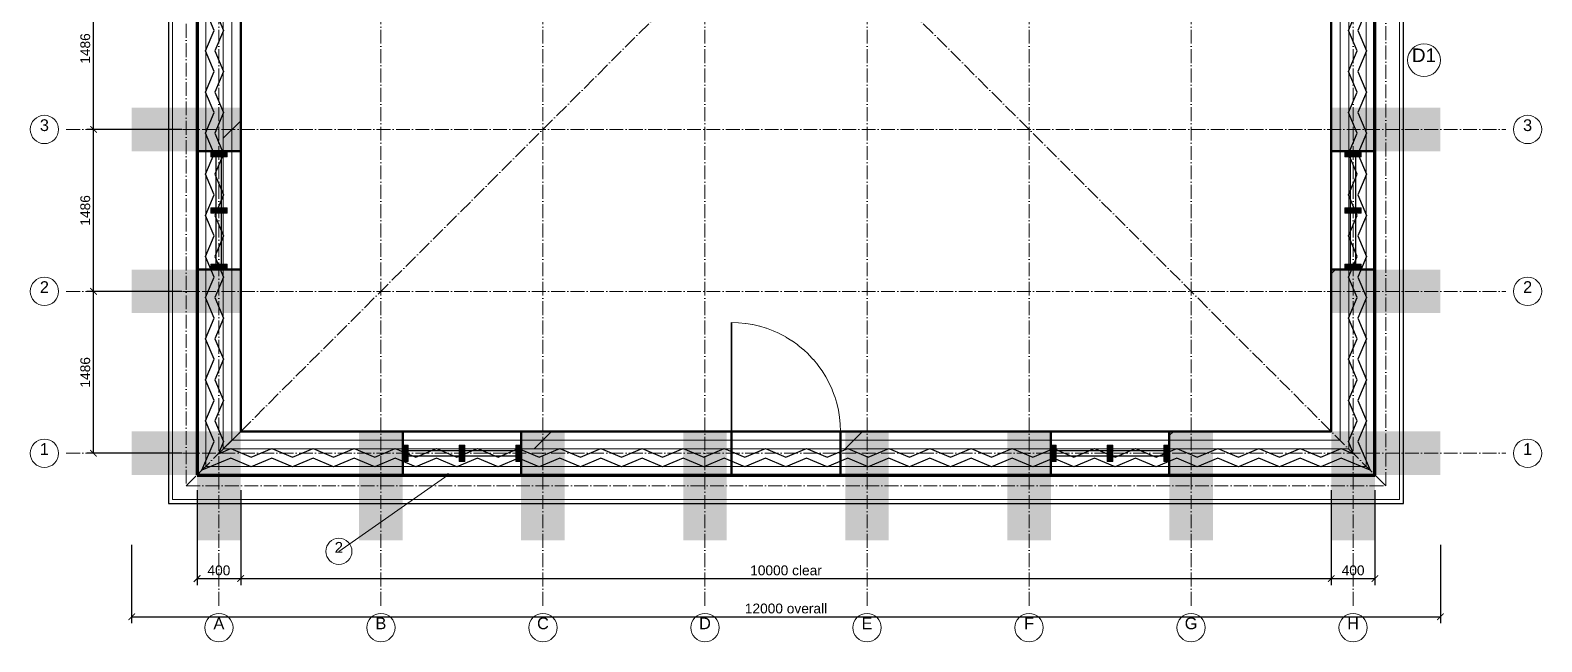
# Model space of a CAD drawing. Header units: millimetres. Extents: x 0 to 157867, y -2 to 14466.
# Drawn here: x 0 to 13860, y 0 to 5612 of the extents above; entities that cross this region are included whole.
import ezdxf
from ezdxf.enums import TextEntityAlignment as Align

# ---------------------------------------------------------------- set-up
doc = ezdxf.new("R2010")
doc.units = ezdxf.units.MM
doc.linetypes.add('DASHDOT', pattern=[3.556, 2.54, -0.508, 0, -0.508])
doc.linetypes.add('DASHED', pattern=[1.524, 1.27, -0.254])
for name, color, linetype, lineweight in [('ANNOTATION', 4, 'CONTINUOUS', 18), ('BACKGROUND', 9, 'CONTINUOUS', 13), ('BUTTRESS-SOLID', 7, 'CONTINUOUS', 25), ('DIMS', 3, 'CONTINUOUS', 18), ('HATCH-PRINTED', 7, 'CONTINUOUS', 9), ('HIDDEN-AXIS', 8, 'DASHED', 18), ('LINES', 7, 'CONTINUOUS', 25), ('OUTLINE-CUT', 7, 'CONTINUOUS', 50), ('OUTLINE-FINE', 7, 'CONTINUOUS', 25), ('PRINTED-BEAD', 7, 'CONTINUOUS', 25)]:
    doc.layers.add(name, color=color, linetype=linetype, lineweight=lineweight)
doc.styles.get("Standard").update_dxf_attribs({"font": 'arial.ttf'})
doc.dimstyles.new('PYR-1-50', dxfattribs={"dimscale": 50, "dimtxt": 1.8, "dimasz": 1.2, "dimexe": 1.2, "dimexo": 0.8, "dimgap": 0.6, "dimtad": 1, "dimdec": 0, "dimtxsty": 'Standard', "dimblk": 'ARCHTICK', "dimcen": 2.5, "dimclrd": 3, "dimclre": 3, "dimclrt": 7, "dimazin": 3, "dimtfac": 1, "dimtmove": 0, "dimatfit": 3})
pattern_1 = [(45, (0, 0), (-1425.35, 1425.35), [])]

# ---------------------------------------------------------------- blocks, each defined once
blk = doc.blocks.new('_ARCHTICK')
at = {"color": 0, "linetype": 'BYBLOCK', "const_width": 0.15}
blk.add_lwpolyline([(-0.5, -0.5), (0.5, 0.5)], dxfattribs=at)

msp = doc.modelspace()

# ---------------------------------------------------------------- hatches: boundary and pattern name
at = {"layer": 'ANNOTATION', "ltscale": 50}
h = msp.add_hatch(color=7, dxfattribs=at)
h.dxf.hatch_style = 1
edge = h.paths.add_edge_path()
edge.add_arc((3830, 1530), 17.5, 0, 360)
at = {"layer": 'BUTTRESS-SOLID', "ltscale": 50}
h = msp.add_hatch(color=7, dxfattribs=at)
h.dxf.hatch_style = 1
h.paths.add_polyline_path([(1525, 4501.4), (930, 4501.4), (930, 4901.4), (1930, 4901.4), (1930, 4501.4)])
h = msp.add_hatch(color=7, dxfattribs=at)
h.dxf.hatch_style = 1
h.paths.add_polyline_path([(12930, 4501.4), (12335, 4501.4), (11930, 4501.4), (11930, 4901.4), (12930, 4901.4)])
h = msp.add_hatch(color=7, dxfattribs=at)
h.dxf.hatch_style = 1
h.paths.add_polyline_path([(1655, 4501.4), (1805, 4501.4), (1805, 4451.4), (1655, 4451.4)])
h = msp.add_hatch(color=7, dxfattribs=at)
h.dxf.hatch_style = 1
h.paths.add_polyline_path([(12055, 4501.4), (12205, 4501.4), (12205, 4451.4), (12055, 4451.4)])
h = msp.add_hatch(color=7, dxfattribs=at)
h.dxf.hatch_style = 1
h.paths.add_polyline_path([(1655, 3983.6), (1805, 3983.6), (1805, 3933.6), (1655, 3933.6)])
h = msp.add_hatch(color=7, dxfattribs=at)
h.dxf.hatch_style = 1
h.paths.add_polyline_path([(12055, 3983.6), (12205, 3983.6), (12205, 3933.6), (12055, 3933.6)])
h = msp.add_hatch(color=7, dxfattribs=at)
h.dxf.hatch_style = 1
h.paths.add_polyline_path([(1655, 3465.7), (1805, 3465.7), (1805, 3415.7), (1655, 3415.7)])
h = msp.add_hatch(color=7, dxfattribs=at)
h.dxf.hatch_style = 1
h.paths.add_polyline_path([(12055, 3465.7), (12205, 3465.7), (12205, 3415.7), (12055, 3415.7)])
h = msp.add_hatch(color=7, dxfattribs=at)
h.dxf.hatch_style = 1
h.paths.add_polyline_path([(1930, 3415.7), (1930, 3015.7), (930, 3015.7), (930, 3415.7), (1525, 3415.7), (1525, 3415.7)])
h = msp.add_hatch(color=7, dxfattribs=at)
h.dxf.hatch_style = 1
h.paths.add_polyline_path([(12930, 3415.7), (12930, 3015.7), (11930, 3015.7), (11930, 3415.7), (12335, 3415.7), (12335, 3415.7)])
h = msp.add_hatch(color=7, dxfattribs=at)
h.dxf.hatch_style = 1
h.paths.add_polyline_path([(930, 1530), (930, 1930), (1930, 1930), (1930, 1530)])
h = msp.add_hatch(color=7, dxfattribs=at)
h.dxf.hatch_style = 1
h.paths.add_polyline_path([(1530, 930), (1530, 1930), (1930, 1930), (1930, 930)])
h = msp.add_hatch(color=7, dxfattribs=at)
h.dxf.hatch_style = 1
h.paths.add_polyline_path([(3415.7, 1525), (3415.7, 930), (3015.7, 930), (3015.7, 1930), (3415.7, 1930), (3415.7, 1525)])
h = msp.add_hatch(color=7, dxfattribs=at)
h.dxf.hatch_style = 1
h.paths.add_polyline_path([(3415.7, 1655), (3415.7, 1805), (3465.7, 1805), (3465.7, 1655)])
h = msp.add_hatch(color=7, dxfattribs=at)
h.dxf.hatch_style = 1
h.paths.add_polyline_path([(3933.6, 1655), (3933.6, 1805), (3983.6, 1805), (3983.6, 1655)])
h = msp.add_hatch(color=7, dxfattribs=at)
h.dxf.hatch_style = 1
h.paths.add_polyline_path([(4451.4, 1655), (4451.4, 1805), (4501.4, 1805), (4501.4, 1655)])
h = msp.add_hatch(color=7, dxfattribs=at)
h.dxf.hatch_style = 1
h.paths.add_polyline_path([(4901.4, 930), (4501.4, 930), (4501.4, 1525), (4501.4, 1930), (4901.4, 1930)])
h = msp.add_hatch(color=7, dxfattribs=at)
h.dxf.hatch_style = 1
h.paths.add_polyline_path([(5987.1, 930), (5987.1, 1930), (6387.1, 1930), (6387.1, 930)])
h = msp.add_hatch(color=7, dxfattribs=at)
h.dxf.hatch_style = 1
h.paths.add_polyline_path([(7472.9, 930), (7472.9, 1930), (7872.9, 1930), (7872.9, 930)])
h = msp.add_hatch(color=7, dxfattribs=at)
h.dxf.hatch_style = 1
h.paths.add_polyline_path([(9358.6, 1930), (9358.6, 1525), (9358.6, 930), (8958.6, 930), (8958.6, 1930)])
h = msp.add_hatch(color=7, dxfattribs=at)
h.dxf.hatch_style = 1
h.paths.add_polyline_path([(9408.6, 1805), (9408.6, 1655), (9358.6, 1655), (9358.6, 1805)])
h = msp.add_hatch(color=7, dxfattribs=at)
h.dxf.hatch_style = 1
h.paths.add_polyline_path([(9926.4, 1805), (9926.4, 1655), (9876.4, 1655), (9876.4, 1805)])
h = msp.add_hatch(color=7, dxfattribs=at)
h.dxf.hatch_style = 1
h.paths.add_polyline_path([(10444.3, 1805), (10444.3, 1655), (10394.3, 1655), (10394.3, 1805)])
h = msp.add_hatch(color=7, dxfattribs=at)
h.dxf.hatch_style = 1
h.paths.add_polyline_path([(10844.3, 1930), (10844.3, 930), (10444.3, 930), (10444.3, 1525), (10444.3, 1930)])
h = msp.add_hatch(color=7, dxfattribs=at)
h.dxf.hatch_style = 1
h.paths.add_polyline_path([(11930, 1530), (11930, 1930), (12930, 1930), (12930, 1530)])
h = msp.add_hatch(color=7, dxfattribs=at)
h.dxf.hatch_style = 1
h.paths.add_polyline_path([(11930, 930), (11930, 1930), (12330, 1930), (12330, 930)])
at = {"layer": 'HATCH-PRINTED', "ltscale": 50}
h = msp.add_hatch(dxfattribs=at)
h.set_pattern_fill('ANSI31', scale=25.19685)
h.set_pattern_definition(pattern_1)
h.paths.add_polyline_path([(1606.5, 6175.7), (1610, 6167.6), (1610, 5806.7), (1606.5, 5798.6), (1610, 5790.4), (1610, 5429.6), (1606.5, 5421.4), (1610, 5413.3), (1610, 5052.4), (1606.5, 5044.3), (1610, 5036.2), (1610, 4675.3), (1606.5, 4667.1), (1610, 4659), (1610, 4501.4), (1530, 4501.4), (1530, 6387.1), (1610, 6387.1), (1610, 6183.8)])
h = msp.add_hatch(dxfattribs=at)
h.set_pattern_fill('ANSI31', scale=25.19685)
h.set_pattern_definition(pattern_1)
h.paths.add_polyline_path([(1770, 4863.8), (1770, 5224.7), (1773.5, 5232.9), (1770, 5241), (1770, 5601.9), (1773.5, 5610), (1770, 5618.1), (1770, 5979), (1773.5, 5987.1), (1770, 5995.3), (1770, 6356.2), (1773.5, 6364.3), (1770, 6372.4), (1770, 6387.1), (1930, 6387.1), (1930, 4501.4), (1770, 4501.4), (1770, 4847.6), (1773.5, 4855.7)])
h = msp.add_hatch(dxfattribs=at)
h.set_pattern_fill('ANSI31', scale=25.19685)
h.set_pattern_definition(pattern_1)
h.paths.add_polyline_path([(12086.5, 5987.1), (12090, 5979), (12090, 5618.1), (12086.5, 5610), (12090, 5601.9), (12090, 5241), (12086.5, 5232.9), (12090, 5224.7), (12090, 4863.8), (12086.5, 4855.7), (12090, 4847.6), (12090, 4501.4), (11930, 4501.4), (11930, 6387.1), (12090, 6387.1), (12090, 6372.4), (12086.5, 6364.3), (12090, 6356.2), (12090, 5995.3)])
h = msp.add_hatch(dxfattribs=at)
h.set_pattern_fill('ANSI31', scale=25.19685)
h.set_pattern_definition(pattern_1)
h.paths.add_polyline_path([(12250, 5052.4), (12250, 5413.3), (12253.5, 5421.4), (12250, 5429.6), (12250, 5790.4), (12253.5, 5798.6), (12250, 5806.7), (12250, 6167.6), (12253.5, 6175.7), (12250, 6183.8), (12250, 6387.1), (12330, 6387.1), (12330, 4501.4), (12250, 4501.4), (12250, 4659), (12253.5, 4667.1), (12250, 4675.3), (12250, 5036.2), (12253.5, 5044.3)])
h = msp.add_hatch(dxfattribs=at)
h.set_pattern_fill('ANSI31', scale=25.19685)
h.set_pattern_definition(pattern_1)
h.paths.add_polyline_path([(1610, 3150.4), (1610, 2789.6), (1606.5, 2781.4), (1610, 2773.3), (1610, 2412.4), (1606.5, 2404.3), (1610, 2396.2), (1610, 2035.3), (1606.5, 2027.1), (1610, 2019), (1610, 1658.1), (1574.5, 1574.5), (1658.1, 1610), (2019, 1610), (2027.1, 1606.5), (2035.3, 1610), (2396.2, 1610), (2404.3, 1606.5), (2412.4, 1610), (2773.3, 1610), (2781.4, 1606.5), (2789.6, 1610), (3150.4, 1610), (3158.6, 1606.5), (3166.7, 1610), (3415.7, 1610), (3415.7, 1530), (1530, 1530), (1530, 3415.7), (1610, 3415.7), (1610, 3166.7), (1606.5, 3158.6)])
h = msp.add_hatch(dxfattribs=at)
h.set_pattern_fill('ANSI31', scale=25.19685)
h.set_pattern_definition(pattern_1)
h.paths.add_polyline_path([(2970, 1773.5), (2961.9, 1770), (2601, 1770), (2592.9, 1773.5), (2584.7, 1770), (2223.8, 1770), (2215.7, 1773.5), (2207.6, 1770), (1846.7, 1770), (1838.6, 1773.5), (1830.4, 1770), (1770, 1770), (1770, 1830.4), (1773.5, 1838.6), (1770, 1846.7), (1770, 2207.6), (1773.5, 2215.7), (1770, 2223.8), (1770, 2584.7), (1773.5, 2592.9), (1770, 2601), (1770, 2961.9), (1773.5, 2970), (1770, 2978.1), (1770, 3339), (1773.5, 3347.1), (1770, 3355.3), (1770, 3415.7), (1930, 3415.7), (1930, 1930), (3415.7, 1930), (3415.7, 1770), (3355.3, 1770), (3347.1, 1773.5), (3339, 1770), (2978.1, 1770)])
h = msp.add_hatch(dxfattribs=at)
h.set_pattern_fill('ANSI31', scale=25.19685)
h.set_pattern_definition(pattern_1)
h.paths.add_polyline_path([(11447.6, 1610), (11455.7, 1606.5), (11463.8, 1610), (11824.7, 1610), (11832.9, 1606.5), (11841, 1610), (12201.9, 1610), (12285.5, 1574.5), (12250, 1658.1), (12250, 2019), (12253.5, 2027.1), (12250, 2035.3), (12250, 2396.2), (12253.5, 2404.3), (12250, 2412.4), (12250, 2773.3), (12253.5, 2781.4), (12250, 2789.6), (12250, 3150.4), (12253.5, 3158.6), (12250, 3166.7), (12250, 3415.7), (12330, 3415.7), (12330, 1530), (10444.3, 1530), (10444.3, 1610), (10693.3, 1610), (10701.4, 1606.5), (10709.6, 1610), (11070.4, 1610), (11078.6, 1606.5), (11086.7, 1610)])
h = msp.add_hatch(dxfattribs=at)
h.set_pattern_fill('ANSI31', scale=25.19685)
h.set_pattern_definition(pattern_1)
h.paths.add_polyline_path([(12090, 2961.9), (12090, 2601), (12086.5, 2592.9), (12090, 2584.7), (12090, 2223.8), (12086.5, 2215.7), (12090, 2207.6), (12090, 1846.7), (12086.5, 1838.6), (12090, 1830.4), (12090, 1770), (12029.6, 1770), (12021.4, 1773.5), (12013.3, 1770), (11652.4, 1770), (11644.3, 1773.5), (11636.2, 1770), (11275.3, 1770), (11267.1, 1773.5), (11259, 1770), (10898.1, 1770), (10890, 1773.5), (10881.9, 1770), (10521, 1770), (10512.9, 1773.5), (10504.7, 1770), (10444.3, 1770), (10444.3, 1930), (11930, 1930), (11930, 3415.7), (12090, 3415.7), (12090, 3355.3), (12086.5, 3347.1), (12090, 3339), (12090, 2978.1), (12086.5, 2970)])
h = msp.add_hatch(dxfattribs=at)
h.set_pattern_fill('ANSI31', scale=25.19685)
h.set_pattern_definition(pattern_1)
h.paths.add_polyline_path([(5232.9, 1773.5), (5224.7, 1770), (4863.8, 1770), (4855.7, 1773.5), (4847.6, 1770), (4501.4, 1770), (4501.4, 1930), (6430, 1930), (6430, 1770), (6372.4, 1770), (6364.3, 1773.5), (6356.2, 1770), (5995.3, 1770), (5987.1, 1773.5), (5979, 1770), (5618.1, 1770), (5610, 1773.5), (5601.9, 1770), (5241, 1770)])
h = msp.add_hatch(dxfattribs=at)
h.set_pattern_fill('ANSI31', scale=25.19685)
h.set_pattern_definition(pattern_1)
h.paths.add_polyline_path([(7881, 1770), (7872.9, 1773.5), (7864.7, 1770), (7503.8, 1770), (7495.7, 1773.5), (7487.6, 1770), (7430, 1770), (7430, 1930), (9358.6, 1930), (9358.6, 1770), (9012.4, 1770), (9004.3, 1773.5), (8996.2, 1770), (8635.3, 1770), (8627.1, 1773.5), (8619, 1770), (8258.1, 1770), (8250, 1773.5), (8241.9, 1770)])
h = msp.add_hatch(dxfattribs=at)
h.set_pattern_fill('ANSI31', scale=25.19685)
h.set_pattern_definition(pattern_1)
h.paths.add_polyline_path([(5429.6, 1610), (5790.4, 1610), (5798.6, 1606.5), (5806.7, 1610), (6167.6, 1610), (6175.7, 1606.5), (6183.8, 1610), (6430, 1610), (6430, 1530), (4501.4, 1530), (4501.4, 1610), (4659, 1610), (4667.1, 1606.5), (4675.3, 1610), (5036.2, 1610), (5044.3, 1606.5), (5052.4, 1610), (5413.3, 1610), (5421.4, 1606.5)])
h = msp.add_hatch(dxfattribs=at)
h.set_pattern_fill('ANSI31', scale=25.19685)
h.set_pattern_definition(pattern_1)
h.paths.add_polyline_path([(8438.6, 1606.5), (8446.7, 1610), (8807.6, 1610), (8815.7, 1606.5), (8823.8, 1610), (9184.7, 1610), (9192.9, 1606.5), (9201, 1610), (9358.6, 1610), (9358.6, 1530), (7430, 1530), (7430, 1610), (7676.2, 1610), (7684.3, 1606.5), (7692.4, 1610), (8053.3, 1610), (8061.4, 1606.5), (8069.6, 1610), (8430.4, 1610)])

# ---------------------------------------------------------------- linework, layer by layer
at = {"layer": 'ANNOTATION', "lineweight": 20, "ltscale": 50}
msp.add_lwpolyline([(2830, 830), (3830, 1530)], dxfattribs=at)
at = {"layer": 'ANNOTATION', "lineweight": 18, "ltscale": 50}
for centre, radius in [((12780, 5337.1), 150), ((130, 4701.4), 130), ((13730, 4701.4), 130), ((130, 3215.7), 130), ((13730, 3215.7), 130), ((130, 1730), 130), ((13730, 1730), 130), ((2830, 830), 120), ((1730, 130), 130), ((3215.7, 130), 130), ((4701.4, 130), 130), ((6187.1, 130), 130), ((7672.9, 130), 130), ((9158.6, 130), 130), ((10644.3, 130), 130), ((12130, 130), 130)]:
    msp.add_circle(centre, radius, dxfattribs=at)
at = {"layer": 'BACKGROUND', "lineweight": 25, "ltscale": 50}
msp.add_lwpolyline([(1267.5, 1267.5), (12592.5, 1267.5), (12592.5, 12592.5), (1267.5, 12592.5), (1267.5, 1267.5)], dxfattribs=at)
at = {"layer": 'HIDDEN-AXIS', "linetype": 'DASHDOT', "lineweight": 13, "ltscale": 50}
for points in [[(1730, 330), (1730, 13530)], [(3215.7, 330), (3215.7, 13530)], [(4701.4, 330), (4701.4, 13530)], [(6187.1, 330), (6187.1, 13530)], [(7672.9, 330), (7672.9, 13530)], [(9158.6, 330), (9158.6, 13530)], [(10644.3, 330), (10644.3, 13530)], [(12130, 330), (12130, 13530)], [(330, 4701.4), (13530, 4701.4)], [(330, 3215.7), (13530, 3215.7)], [(330, 1730), (13530, 1730)]]:
    msp.add_lwpolyline(points, dxfattribs=at)
at = {"layer": 'HIDDEN-AXIS', "linetype": 'DASHDOT', "lineweight": 20, "ltscale": 50}
for points in [[(1430, 1430), (12430, 1430), (12430, 12430), (1430, 12430), (1430, 1430)], [(1430, 1430), (6030, 6030)], [(12430, 1430), (7830, 6030)]]:
    msp.add_lwpolyline(points, dxfattribs=at)
at = {"layer": 'HIDDEN-AXIS', "linetype": 'DASHED', "lineweight": 15, "ltscale": 50}
msp.add_lwpolyline([(6430, 2930), (6495.4, 2927.9), (6560.5, 2921.4), (6625.1, 2910.8), (6688.8, 2895.9), (6751.4, 2876.9), (6812.7, 2853.9), (6872.3, 2826.9), (6930, 2796), (6985.6, 2761.5), (7038.8, 2723.4), (7089.3, 2681.8), (7137.1, 2637.1), (7181.8, 2589.3), (7223.4, 2538.8), (7261.5, 2485.6), (7296, 2430), (7326.9, 2372.3), (7353.9, 2312.7), (7376.9, 2251.4), (7395.9, 2188.8), (7410.8, 2125.1), (7421.4, 2060.5), (7427.9, 1995.4), (7430, 1930)], dxfattribs=at)
at = {"layer": 'LINES', "lineweight": 9, "ltscale": 50}
msp.add_lwpolyline([(1305, 1305), (12555, 1305), (12555, 12555), (1305, 12555), (1305, 1305)], dxfattribs=at)
at = {"layer": 'LINES', "lineweight": 50, "ltscale": 50}
for points in [[(1930, 4501.4), (1530, 4501.4)], [(11930, 4501.4), (12330, 4501.4)], [(1930, 3415.7), (1530, 3415.7)], [(11930, 3415.7), (12330, 3415.7)], [(3415.7, 1930), (3415.7, 1530)], [(4501.4, 1930), (4501.4, 1530)], [(6430, 1930), (6430, 1530)], [(7430, 1930), (7430, 1530)], [(9358.6, 1930), (9358.6, 1530)], [(10444.3, 1930), (10444.3, 1530)]]:
    msp.add_lwpolyline(points, dxfattribs=at)
at = {"layer": 'LINES', "lineweight": 25, "ltscale": 50}
for points in [[(1705, 3415.7), (1705, 4501.4)], [(1755, 3415.7), (1755, 4501.4)], [(12105, 3415.7), (12105, 4501.4)], [(12155, 3415.7), (12155, 4501.4)], [(3415.7, 1755), (4501.4, 1755)], [(3415.7, 1705), (4501.4, 1705)], [(9358.6, 1755), (10444.3, 1755)], [(9358.6, 1705), (10444.3, 1705)]]:
    msp.add_lwpolyline(points, dxfattribs=at)
at = {"layer": 'LINES', "lineweight": 35, "ltscale": 50}
msp.add_lwpolyline([(6430, 1930), (6430, 2930)], dxfattribs=at)
at = {"layer": 'OUTLINE-CUT', "lineweight": 100, "ltscale": 50}
msp.add_lwpolyline([(1530, 1530), (12330, 1530), (12330, 12330), (1530, 12330)], close=True, dxfattribs=at)
at = {"layer": 'OUTLINE-CUT', "lineweight": 50, "ltscale": 50}
msp.add_lwpolyline([(1930, 1930), (11930, 1930), (11930, 11930), (1930, 11930)], close=True, dxfattribs=at)
at = {"layer": 'OUTLINE-FINE', "lineweight": 15, "ltscale": 50}
for points in [[(1610, 1610), (12250, 1610), (12250, 12250), (1610, 12250)], [(1770, 1770), (12090, 1770), (12090, 12090), (1770, 12090)]]:
    msp.add_lwpolyline(points, close=True, dxfattribs=at)
at = {"layer": 'OUTLINE-FINE', "lineweight": 9, "ltscale": 50}
msp.add_lwpolyline([(1850, 1850), (12010, 1850), (12010, 12010), (1850, 12010)], close=True, dxfattribs=at)
at = {"layer": 'OUTLINE-FINE', "lineweight": 20, "ltscale": 50}
for points in [[(1805, 4451.4), (1805, 4501.4), (1655, 4501.4), (1655, 4451.4)], [(12055, 4451.4), (12055, 4501.4), (12205, 4501.4), (12205, 4451.4)], [(1805, 3933.6), (1805, 3983.6), (1655, 3983.6), (1655, 3933.6)], [(12055, 3933.6), (12055, 3983.6), (12205, 3983.6), (12205, 3933.6)], [(1805, 3415.7), (1805, 3465.7), (1655, 3465.7), (1655, 3415.7)], [(12055, 3415.7), (12055, 3465.7), (12205, 3465.7), (12205, 3415.7)], [(3415.7, 1805), (3465.7, 1805), (3465.7, 1655), (3415.7, 1655)], [(3933.6, 1805), (3983.6, 1805), (3983.6, 1655), (3933.6, 1655)], [(4451.4, 1805), (4501.4, 1805), (4501.4, 1655), (4451.4, 1655)], [(9358.6, 1805), (9408.6, 1805), (9408.6, 1655), (9358.6, 1655)], [(9876.4, 1805), (9926.4, 1805), (9926.4, 1655), (9876.4, 1655)], [(10394.3, 1805), (10444.3, 1805), (10444.3, 1655), (10394.3, 1655)]]:
    msp.add_lwpolyline(points, close=True, dxfattribs=at)
at = {"layer": 'PRINTED-BEAD', "lineweight": 25, "ltscale": 50}
for points in [[(12253.5, 5798.6), (12173.5, 5610), (12253.5, 5421.4), (12173.5, 5232.9), (12253.5, 5044.3), (12173.5, 4855.7), (12253.5, 4667.1), (12173.5, 4478.6), (12253.5, 4290), (12173.5, 4101.4), (12253.5, 3912.9), (12173.5, 3724.3), (12253.5, 3535.7), (12173.5, 3347.1), (12253.5, 3158.6), (12173.5, 2970), (12253.5, 2781.4), (12173.5, 2592.9), (12253.5, 2404.3), (12173.5, 2215.7), (12253.5, 2027.1), (12173.5, 1838.6), (12285.5, 1574.5), (12021.4, 1686.5), (11832.9, 1606.5), (11644.3, 1686.5), (11455.7, 1606.5), (11267.1, 1686.5), (11078.6, 1606.5), (10890, 1686.5), (10701.4, 1606.5), (10512.9, 1686.5), (10324.3, 1606.5), (10135.7, 1686.5), (9947.1, 1606.5), (9758.6, 1686.5), (9570, 1606.5), (9381.4, 1686.5), (9192.9, 1606.5), (9004.3, 1686.5), (8815.7, 1606.5), (8627.1, 1686.5), (8438.6, 1606.5), (8250, 1686.5), (8061.4, 1606.5), (7872.9, 1686.5), (7684.3, 1606.5), (7495.7, 1686.5), (7307.1, 1606.5), (7118.6, 1686.5), (6930, 1606.5), (6741.4, 1686.5), (6552.9, 1606.5), (6364.3, 1686.5), (6175.7, 1606.5), (5987.1, 1686.5), (5798.6, 1606.5), (5610, 1686.5), (5421.4, 1606.5), (5232.9, 1686.5), (5044.3, 1606.5), (4855.7, 1686.5), (4667.1, 1606.5), (4478.6, 1686.5), (4290, 1606.5), (4101.4, 1686.5), (3912.9, 1606.5), (3724.3, 1686.5), (3535.7, 1606.5), (3347.1, 1686.5), (3158.6, 1606.5), (2970, 1686.5), (2781.4, 1606.5), (2592.9, 1686.5), (2404.3, 1606.5), (2215.7, 1686.5), (2027.1, 1606.5), (1838.6, 1686.5), (1574.5, 1574.5), (1686.5, 1838.6), (1606.5, 2027.1), (1686.5, 2215.7), (1606.5, 2404.3), (1686.5, 2592.9), (1606.5, 2781.4), (1686.5, 2970), (1606.5, 3158.6), (1686.5, 3347.1), (1606.5, 3535.7), (1686.5, 3724.3), (1606.5, 3912.9), (1686.5, 4101.4), (1606.5, 4290), (1686.5, 4478.6), (1606.5, 4667.1), (1686.5, 4855.7), (1606.5, 5044.3), (1686.5, 5232.9), (1606.5, 5421.4), (1686.5, 5610), (1606.5, 5798.6)], [(1693.5, 5798.6), (1773.5, 5610), (1693.5, 5421.4), (1773.5, 5232.9), (1693.5, 5044.3), (1773.5, 4855.7), (1693.5, 4667.1), (1773.5, 4478.6), (1693.5, 4290), (1773.5, 4101.4), (1693.5, 3912.9), (1773.5, 3724.3), (1693.5, 3535.7), (1773.5, 3347.1), (1693.5, 3158.6), (1773.5, 2970), (1693.5, 2781.4), (1773.5, 2592.9), (1693.5, 2404.3), (1773.5, 2215.7), (1693.5, 2027.1), (1773.5, 1838.6), (1725.5, 1725.5), (1838.6, 1773.5), (2027.1, 1693.5), (2215.7, 1773.5), (2404.3, 1693.5), (2592.9, 1773.5), (2781.4, 1693.5), (2970, 1773.5), (3158.6, 1693.5), (3347.1, 1773.5), (3535.7, 1693.5), (3724.3, 1773.5), (3912.9, 1693.5), (4101.4, 1773.5), (4290, 1693.5), (4478.6, 1773.5), (4667.1, 1693.5), (4855.7, 1773.5), (5044.3, 1693.5), (5232.9, 1773.5), (5421.4, 1693.5), (5610, 1773.5), (5798.6, 1693.5), (5987.1, 1773.5), (6175.7, 1693.5), (6364.3, 1773.5), (6552.9, 1693.5), (6741.4, 1773.5), (6930, 1693.5), (7118.6, 1773.5), (7307.1, 1693.5), (7495.7, 1773.5), (7684.3, 1693.5), (7872.9, 1773.5), (8061.4, 1693.5), (8250, 1773.5), (8438.6, 1693.5), (8627.1, 1773.5), (8815.7, 1693.5), (9004.3, 1773.5), (9192.9, 1693.5), (9381.4, 1773.5), (9570, 1693.5), (9758.6, 1773.5), (9947.1, 1693.5), (10135.7, 1773.5), (10324.3, 1693.5), (10512.9, 1773.5), (10701.4, 1693.5), (10890, 1773.5), (11078.6, 1693.5), (11267.1, 1773.5), (11455.7, 1693.5), (11644.3, 1773.5), (11832.9, 1693.5), (12021.4, 1773.5), (12134.5, 1725.5), (12086.5, 1838.6), (12166.5, 2027.1), (12086.5, 2215.7), (12166.5, 2404.3), (12086.5, 2592.9), (12166.5, 2781.4), (12086.5, 2970), (12166.5, 3158.6), (12086.5, 3347.1), (12166.5, 3535.7), (12086.5, 3724.3), (12166.5, 3912.9), (12086.5, 4101.4), (12166.5, 4290), (12086.5, 4478.6), (12166.5, 4667.1), (12086.5, 4855.7), (12166.5, 5044.3), (12086.5, 5232.9), (12166.5, 5421.4), (12086.5, 5610), (12166.5, 5798.6)]]:
    msp.add_lwpolyline(points, dxfattribs=at)

# ---------------------------------------------------------------- texts
at = {"layer": 'ANNOTATION', "ltscale": 50}
for s, height, p in [('D1', 124.2, (12780, 5283.1)), ('3', 107.6, (130, 4654.6)), ('3', 107.6, (13730, 4654.6)), ('2', 107.6, (130, 3168.9)), ('2', 107.6, (13730, 3168.9)), ('1', 107.6, (130, 1683.2)), ('1', 107.6, (13730, 1683.2)), ('2', 99.4, (2830, 786.8)), ('A', 107.6, (1730, 83.2)), ('B', 107.6, (3215.7, 83.2)), ('C', 107.6, (4701.4, 83.2)), ('D', 107.6, (6187.1, 83.2)), ('E', 107.6, (7672.9, 83.2)), ('F', 107.6, (9158.6, 83.2)), ('G', 107.6, (10644.3, 83.2)), ('H', 107.6, (12130, 83.2))]:
    msp.add_text(s, height=height, dxfattribs=at).set_placement(p, align=Align.BOTTOM_CENTER)

# ---------------------------------------------------------------- dimensions: what is measured, and where the dimension line sits
at = {"layer": 'DIMS'}
for base, p1, p2 in [((580, 4701.4), (1430, 4701.4), (1430, 6187.1)), ((580, 3215.7), (1430, 3215.7), (1430, 4701.4)), ((580, 1730), (1430, 1730), (1430, 3215.7))]:
    msp.add_linear_dim(base=base, p1=p1, p2=p2, angle=90, dimstyle='PYR-1-50', dxfattribs=at).render()
for base, p1, p2 in [((1530, 580), (1530, 1430), (1930, 1430)), ((11930, 580), (11930, 1430), (12330, 1430))]:
    msp.add_linear_dim(base=base, p1=p1, p2=p2, dimstyle='PYR-1-50', dxfattribs=at).render()
for base, p1, p2, text in [((1930, 580), (1930, 1430), (11930, 1430), '<> clear'), ((930, 230), (930, 930), (12930, 930), '<> overall')]:
    msp.add_linear_dim(base=base, p1=p1, p2=p2, text=text, dimstyle='PYR-1-50', dxfattribs=at).render()

doc.saveas('drawing.dxf')
